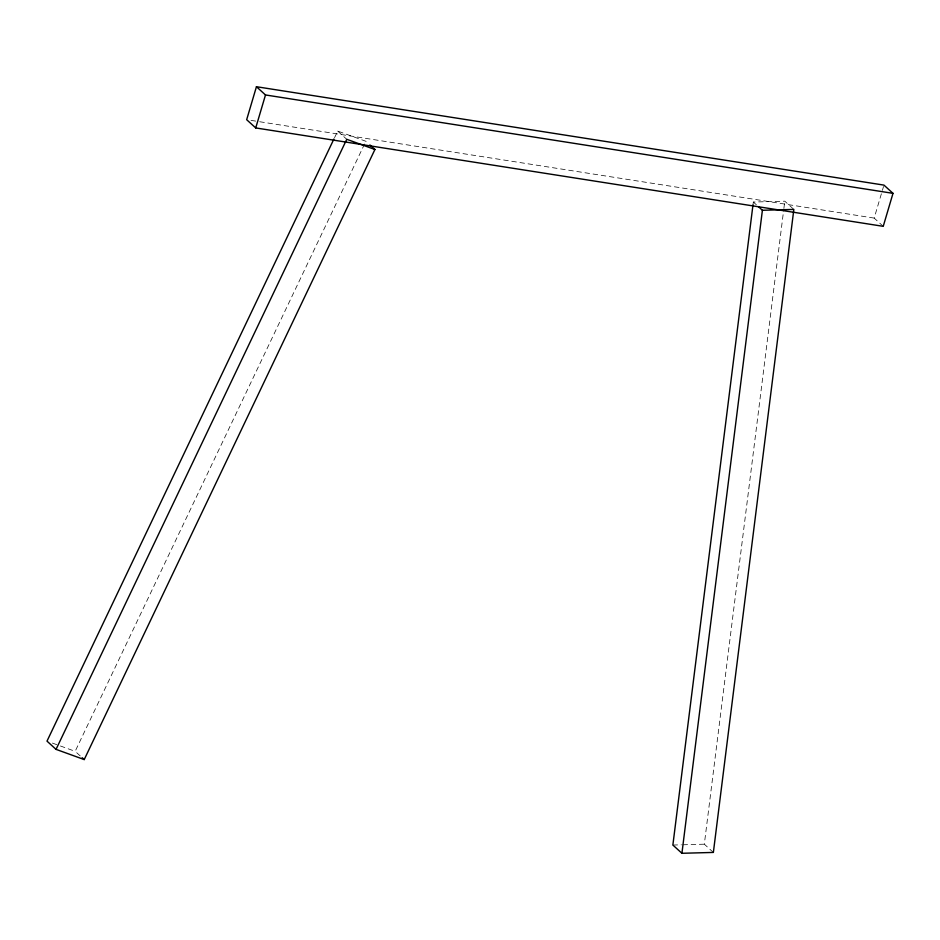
<?xml version="1.0" encoding="UTF-8"?>
<svg xmlns="http://www.w3.org/2000/svg" width="940" height="940" viewBox="0 0 940 940"><rect width="100%" height="100%" fill="white"/><g stroke="black" fill="none" stroke-linecap="round" stroke-linejoin="round"><path stroke-width="0.7" stroke-dasharray="4.7 3.53" d="M752.975 204.944L753.34 202.03L784.783 201.184L793.842 209.42M713.366 852.427L704.318 844.191L783.69 209.914M783.878 208.457L784.783 201.184M883.236 226.329L874.177 218.092L883.541 186.484M334.546 137.698L337.707 131.083L365.872 141.27L367.881 143.103M80.194 755.901L75.165 751.33L365.872 141.27M672.875 845.048L681.441 844.813M682.875 844.778L704.318 844.191M251.015 120.379L258.265 121.507M259.71 121.742L874.177 218.092M52.37 743.07L59.067 745.502M60.419 745.984L75.165 751.33M753.34 202.03L756.359 204.779M337.707 131.083L346.754 139.308"/><path stroke-width="1.41" d="M752.975 204.944L672.875 845.048L681.923 853.285L713.366 852.427L793.842 209.42L762.399 210.266L758.368 206.6M681.923 853.285L762.399 210.266M256.444 86.715L246.668 119.697L255.727 127.934L883.236 226.329L893 193.346L883.952 185.109L256.444 86.715L265.491 94.952L893 193.346M255.727 127.934L265.491 94.952M333.923 139.014L47 741.131L56.048 749.368L84.224 759.567L374.919 149.507L369.89 144.936M56.048 749.368L346.754 139.308L374.919 149.507M82.215 757.734L84.224 759.567"/></g></svg>
